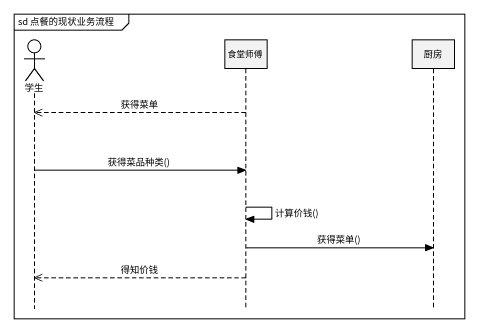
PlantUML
@startuml
mainframe sd 点餐的现状业务流程
hide footbox
actor 学生
participant 食堂师傅
participant 厨房

食堂师傅 -->> 学生 : 获得菜单
学生 -> 食堂师傅 : 获得菜品种类()
食堂师傅 -> 食堂师傅 : 计算价钱()
食堂师傅 -> 厨房 : 获得菜单()
食堂师傅 -->> 学生 : 得知价钱
@enduml
